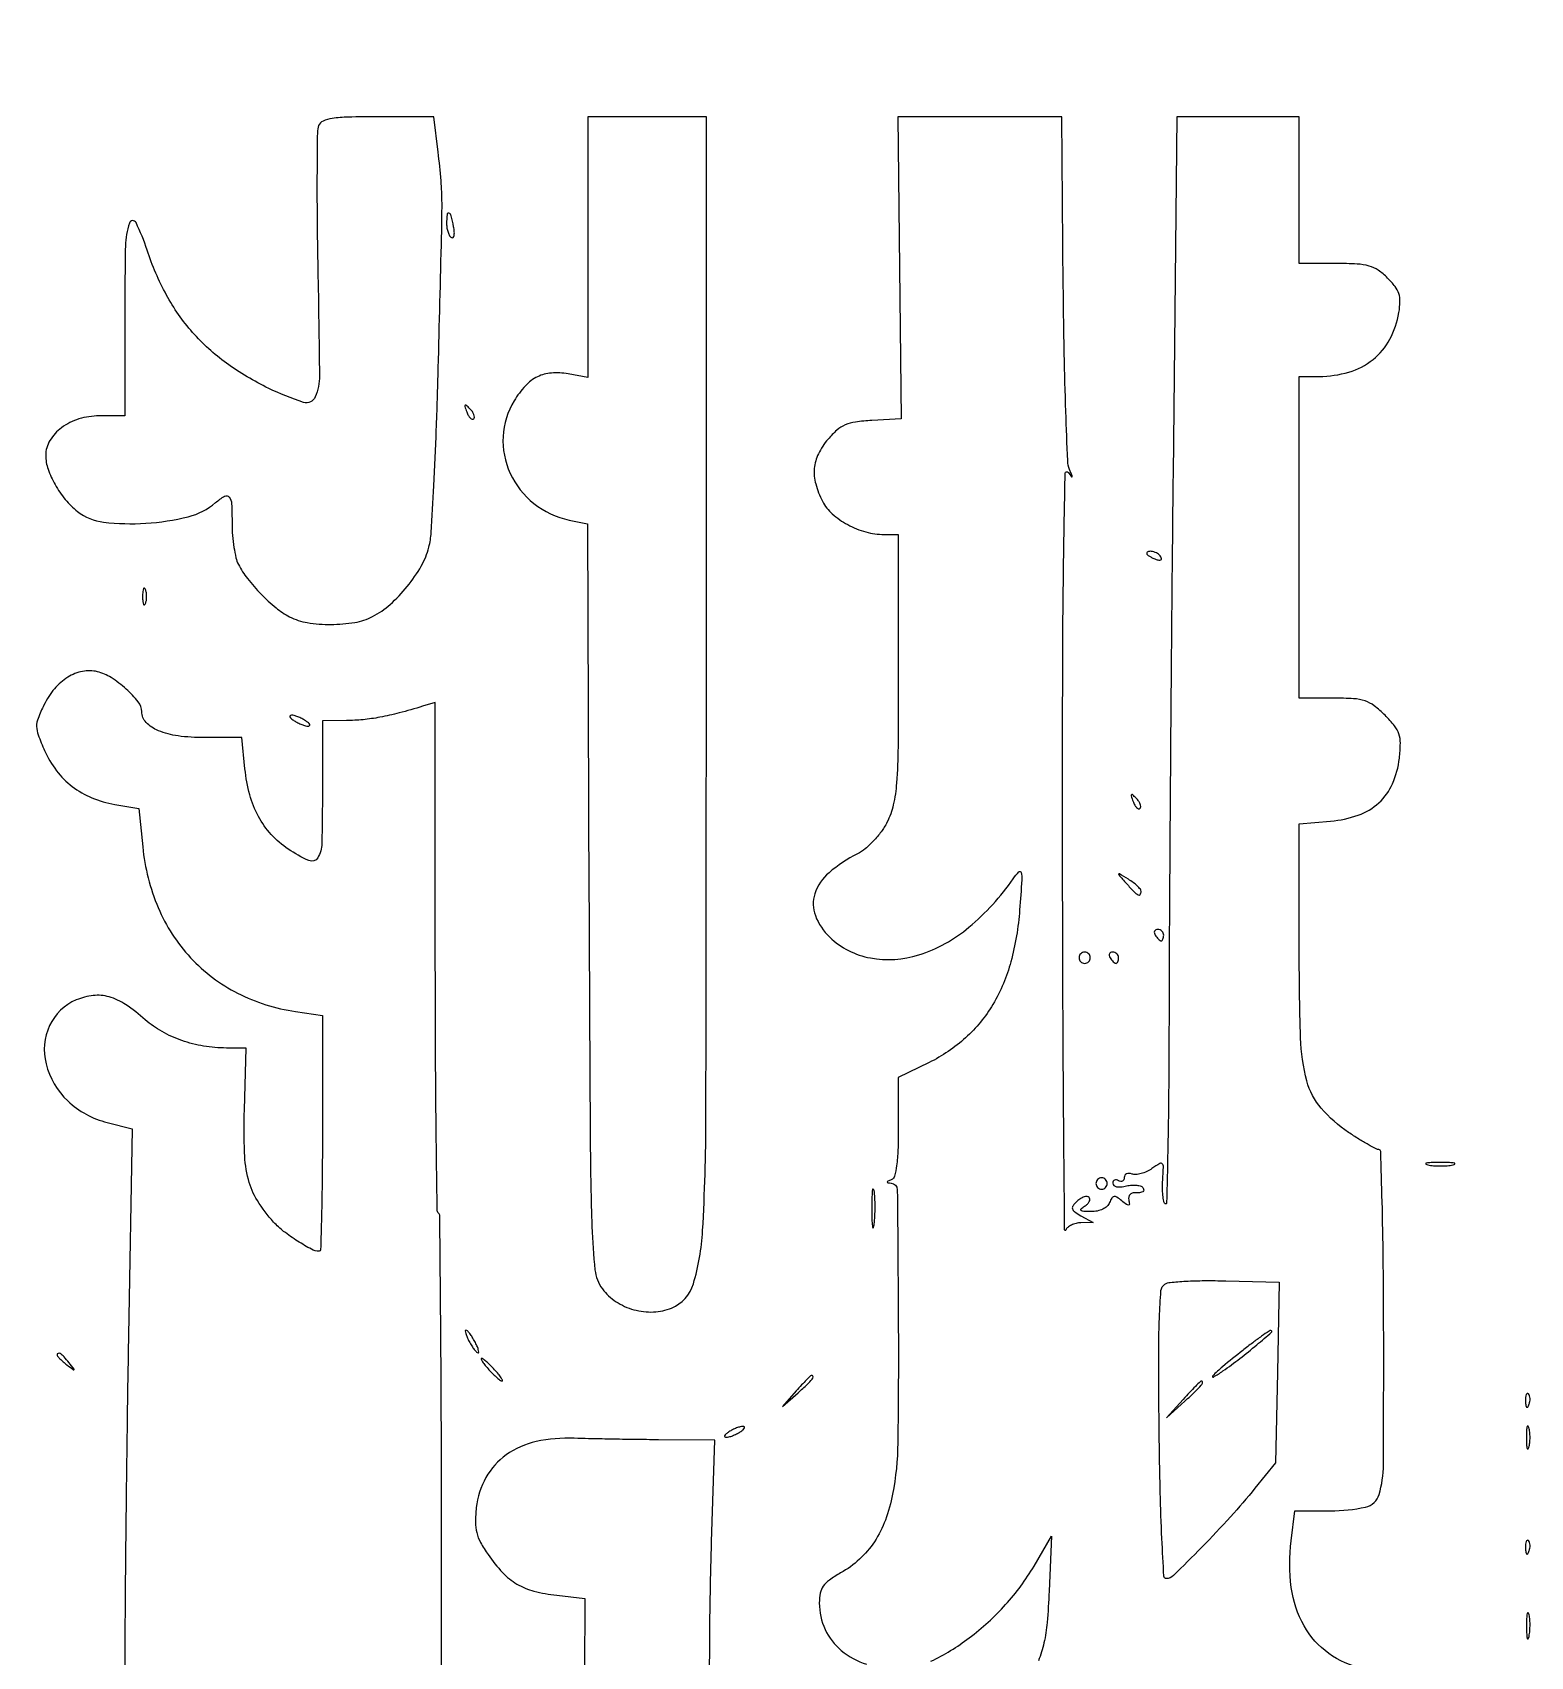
# Model space of a CAD drawing. Extents: x 130 to 894, y 104 to 894.
# Drawn here: x 628.7 to 894, y 606.2 to 893.9 of the extents above; entities that cross this region are included whole.
import ezdxf

# ---------------------------------------------------------------- set-up
doc = ezdxf.new("R2010")
doc.units = 0

msp = doc.modelspace()

# ---------------------------------------------------------------- linework, layer by layer
for points in [[(140.074729, 526.294777, 0.000011), (140.148965, 375.440163, 0.000341)], [(864.275048, 604.07789, -0.106008), (858.226687, 606.727394, -0.109109), (853.870224, 611.601901, -0.095512), (851.595212, 618.43192, -0.063933), (851.567181, 626.6914), (852.230447, 632), (858.533436, 632, 0.053118), (864.740531, 632.661288, 0.276018), (867.156439, 634.916001, 0.069148), (867.912482, 640.15966, 0.00169), (867.95499, 664.608244, 0.002329), (867.879148, 676.645367, 0.003883), (867.689375, 686.778672, 0.000607), (867.442418, 695.689846, 0.405768), (867.123162, 696, -0.122661), (866.627773, 696.123387, -0.006793), (865.218705, 696.896448, -0.01017), (863.557367, 697.882657, -0.007242), (861.735605, 699.051738, -0.069198), (856.884127, 703.334362, -0.113404), (854.347421, 708.164667, -0.057042), (853.24461, 715.782298, -0.007453), (853, 732.191894), (853, 753.75234), (858.568743, 754.214143, 0.064373), (863.440616, 755.259207, 0.100464), (867.108482, 757.458496, 0.104852), (869.52632, 760.834766, 0.075213), (870.733797, 765.33061, 0.022509), (870.914004, 768.007035, 0.085957), (870.666201, 769.654748, 0.090178), (869.885367, 771.081904, 0.02623), (868.201594, 772.952252, 0.032696), (866.284429, 774.633835, 0.083266), (864.656134, 775.499236, 0.065758), (862.612739, 775.894413, 0.014928), (859.076923, 776), (853, 776), (853, 804.5), (853, 833), (856.532119, 833, 0.071774), (861.81225, 833.761876, 0.0975), (866.070657, 835.984215, 0.101229), (869.059599, 839.578906, 0.08294), (870.664627, 844.320763, 0.034569), (870.843008, 846.2592, 0.085013), (870.63429, 847.669157, 0.084101), (869.966417, 848.938389, 0.033313), (868.664375, 850.426534, 0.046279), (867.008298, 851.801467, 0.081519), (865.401633, 852.553416, 0.056181), (863.25397, 852.906209, 0.012643), (859.545455, 853), (853, 853), (853, 866), (853, 879), (842.15969, 879), (831.31938, 879), (830.64977, 815.75, 0.00043), (830.390457, 789.087515, 0.000379), (830.165038, 761.278275, 0.000381), (829.999909, 736.201777, 0.001154), (829.939923, 719.13349, -0.001834), (829.877771, 706.383312, -0.003152), (829.720025, 695.759873, -0.000565), (829.514231, 686.525538, -0.659745), (829.247837, 686.41883, -0.15093), (829.007462, 686.874081, -0.022046), (828.857641, 687.921189, -0.023264), (828.791098, 689.211889, -0.018061), (828.834877, 690.617879, 0.007269), (828.956469, 692.922692, 0.200466), (828.748922, 693.478267, 0.352914), (828.286913, 693.542929, 0.017885), (826.922082, 692.657977, -0.042585), (825.996386, 692.120691, -0.042937), (824.995551, 691.749731, -0.046552), (824.069102, 691.584882, -0.112841), (823.385198, 691.682427, 0.075686), (822.855762, 691.798222, 0.124067), (822.406902, 691.715321, 0.152233), (822.110354, 691.44905, 0.135062), (822, 691.047972, -0.095723), (821.923227, 690.65063, -0.173661), (821.70625, 690.406028, -0.171987), (821.381563, 690.353415, -0.093667), (821, 690.5, 0.084517), (820.617994, 690.654772, 0.163298), (820.29375, 690.619804, 0.180876), (820.077998, 690.40247, 0.106365), (820, 690.039965, 0.225574), (820.18231, 689.656426, 0.12211), (820.665286, 689.428852, 0.074941), (821.426249, 689.392514, 0.03602), (822.390906, 689.561975, -0.04124), (823.349984, 689.720168, -0.05093), (824.255243, 689.701395, -0.059504), (824.980615, 689.522827, -0.165738), (825.380144, 689.193932, -0.168003), (825.459723, 688.839191, -0.210281), (825.291815, 688.550467, -0.125211), (824.86387, 688.379341, -0.052533), (824.239238, 688.362905, 0.073558), (823.5658, 688.316912, 0.129448), (823.072232, 688.064638, 0.151162), (822.814206, 687.634938, 0.113827), (822.806424, 687.080727, -0.031443), (822.914155, 686.366824, -0.407321), (822.759097, 686.177681, -0.191478), (822.417119, 686.271545, -0.011619), (821.568257, 686.943351, 0.030069), (820.721355, 687.564225, 0.18305), (820.199437, 687.675682, 0.221556), (819.794624, 687.405945, 0.045169), (819.404844, 686.612624, -0.11756), (818.970487, 685.978342, -0.070348), (818.210378, 685.462957, -0.062035), (817.22912, 685.12525, -0.053386), (816.143011, 685.015313, -0.011867), (814.825377, 685.05423, -0.157702), (814.377736, 685.225842, -0.458992), (814.369136, 685.500815, -0.044413), (814.97104, 685.96094, 0.050744), (815.486197, 686.365164, 0.082409), (815.817481, 686.810455, 0.11736), (815.919194, 687.223346, 0.200962), (815.786826, 687.546507, 0.197687), (815.427248, 687.696444, 0.080659), (814.894134, 687.612459, 0.062728), (814.276412, 687.319748, 0.044424), (813.668016, 686.85088, 0.04055), (812.941372, 686.062002, 0.235182), (812.831499, 685.523669, 0.178194), (813.190876, 685.013102, 0.022534), (814.35223, 684.285435), (816.5, 683.070871), (814.333333, 683.035435, 0.052998), (813.467183, 682.929018, 0.055152), (812.654962, 682.643222, 0.061259), (812.013614, 682.231325, 0.124133), (811.662281, 681.75, -0.820729), (811.455349, 681.789205, -0.000151), (811.287365, 700.989063, -0.001187), (811.154822, 722.818389, -0.000692), (811.09426, 749, -0.000829), (811.117794, 781.302718, -0.003192), (811.293836, 801.375488, -0.001245), (811.548803, 815.825448, -0.720674), (812.109645, 816, 0.004763), (812.689069, 815.210489, 0.565974), (812.792423, 815.221057, 0.20971), (812.797222, 815.409833, 0.002865), (812.344332, 816.5, -0.089882), (811.997596, 818.049209, -0.001527), (811.666276, 826.798437, -0.003852), (811.389494, 837.012466, -0.002547), (811.221714, 848.75), (810.943427, 879), (796.413736, 879), (781.884044, 879), (782.192022, 852.25), (782.5, 825.5), (777.29627, 825.199345, 0.020886), (774.433941, 824.913664, 0.066153), (772.583752, 824.394918, 0.078493), (771.109354, 823.466155, 0.038141), (769.54627, 821.87262, 0.060503), (767.84785, 819.272619, 0.092501), (767.122873, 816.686443, 0.089155), (767.367651, 813.943583, 0.052649), (768.566418, 810.871562, 0.092637), (770.304031, 808.641874, 0.057564), (773.032618, 806.738658, 0.055534), (776.255415, 805.439843, 0.068141), (779.467881, 805), (782, 805), (782, 781.460162, -0.001955), (781.944852, 767.355865, -0.016299), (781.686816, 760.974589, -0.037104), (781.109448, 757.080149, -0.062679), (779.990189, 753.980769, -0.039279), (778.969004, 752.316152, -0.031614), (777.628839, 750.698925, -0.032457), (776.156266, 749.325119, -0.054521), (774.740189, 748.403633, 0.05972), (769.728845, 745.068151, 0.136798), (767.217619, 741.336445, 0.173814), (767.309851, 737.455711, 0.110158), (769.843853, 733.649598, 0.146716), (777.046856, 729.966866, 0.123014), (785.641423, 730.51355, 0.098299), (794.509587, 735.407739, 0.065728), (802.343654, 744, -0.041196), (803.350886, 745.219516, -0.60071), (803.77145, 745.096857, -0.067875), (803.861064, 743.811153, -0.002089), (803.487968, 738.5, -0.04667), (801.930707, 729.294593, -0.068596), (798.756174, 721.74046, -0.075046), (793.920668, 715.816974, -0.070455), (787.454096, 711.43374), (782, 708.765299), (782, 699.965983, -0.00842), (781.931878, 695.921162, -0.024974), (781.700156, 693.156417, -0.032414), (781.330462, 691.317178, -0.235226), (780.75, 690.662281, 0.012164), (780.147654, 690.402018, 0.272772), (780.043714, 690.252038, 0.39655), (780.13795, 690.135888, 0.017205), (780.707081, 690.078947, -0.39243), (781.821423, 688.900767, -0.001115), (781.994945, 665.459353, -0.004597), (781.908886, 644.066074, -0.043578), (780.992168, 634.958701, -0.04225), (779.714438, 630.375279, -0.056889), (777.765275, 626.537851, -0.060628), (775.117436, 623.424294, -0.058295), (771.767176, 620.989302, 0.02516), (769.788549, 619.742338, 0.085452), (768.711684, 618.670327, 0.105192), (768.175778, 617.429021, 0.04982), (768.003738, 615.686015, 0.107596), (769.028758, 611.004303, 0.111927), (771.900361, 607.249021, 0.101058), (776.383606, 604.836905, 0.073595)], [(701.124734, 585.720659, -0.000582), (701.098593, 622.1485, 0.00085), (701.068703, 645.983327, 0.001399), (700.952737, 666.142763, 0.000112), (700.794136, 684.219554, 0.196575), (700.563151, 684.770182, -0.19548), (700.332452, 685.316895, -0.00021), (700.165426, 698.37196, -0.00192), (700.040532, 713.008742, -0.001173), (700, 730.283298), (700, 775.233263), (697.75, 774.54912, -0.009473), (693.587453, 773.369109, -0.018095), (690.196766, 772.606951, -0.02149), (687.19528, 772.178016, -0.023344), (684.25, 772.023857), (680, 772), (680, 759.5, -0.005619), (679.895823, 750.229477, -0.128385), (679.17271, 747.694232, -0.384562), (677.601609, 747.20251, -0.040537), (673.951949, 749.253398, -0.058677), (670.93769, 751.845361, -0.062289), (668.677261, 755.0187, -0.057692), (667.144391, 758.864625, -0.040315), (666.292094, 763.458823), (665.720194, 769), (659.082603, 769, -0.031704), (654.432834, 769.29513, -0.066848), (650.945634, 770.223813, -0.101372), (648.777457, 771.693881, -0.195672), (648, 773.604453, 0.171482), (647.390005, 775.330752, 0.039581), (645.235597, 777.60456, 0.041119), (642.578833, 779.628617, 0.080913), (640.147231, 780.677895, 0.111029), (637.528904, 780.742716, 0.090608), (634.916728, 779.708082, 0.079317), (632.557909, 777.65526, 0.060134), (630.686108, 774.774603, 0.019963), (629.641662, 772.411585, 0.098214), (629.381311, 770.984556, 0.086775), (629.667567, 769.483642, 0.013725), (630.810051, 766.696507, 0.058799), (632.910027, 763.144539, 0.066363), (635.706743, 760.339601, 0.065684), (639.166702, 758.344046, 0.055874), (643.220539, 757.176846), (647.5, 756.447925), (648.175931, 749.635498, 0.075404), (650.917488, 738.87265, 0.087288), (656.65533, 730.000657, 0.088718), (664.98872, 723.723101, 0.080953), (675.25, 720.469099), (680, 719.772912), (680, 698.886456, -0.002466), (679.960499, 690.877578, -0.004112), (679.838537, 684.135397, -0.00068), (679.674756, 678.217993, -0.405736), (679.45034, 678, -0.123327), (678.06429, 678.347154, -0.01922), (675.607945, 679.78394, -0.02255), (673.138427, 681.520213, -0.043733), (671.366973, 683.154986, -0.045965), (668.487243, 686.972891, -0.075139), (666.895491, 690.692378, -0.055471), (666.205073, 695.469174, -0.015292), (666.188866, 703.070598), (666.5, 714.004076), (663, 714.007615, -0.040902), (658.969438, 714.341987, -0.042789), (655.109624, 715.327781, -0.044352), (651.605277, 716.910523, -0.051962), (648.631041, 719.019088, 0.032118), (645.149169, 721.700905, 0.078225), (642.220471, 723.065297, 0.097388), (639.427468, 723.305179, 0.071947), (636.416179, 722.529424, 0.187488), (631.683851, 717.97311, 0.171741), (631.050077, 711.215175, 0.142875), (634.918947, 704.619415, 0.128146), (641.887764, 700.798043), (646.318737, 699.682311), (645.660845, 663.091156, 0.001005), (645.408784, 647.306451, 0.00078), (645.195775, 630.125214, 0.000788), (645.047355, 614.098057, 0.001906), (645.001477, 602.25, -0.001748)], [(748.508093, 577.256457, -0.001318), (748.604124, 608.704448, -0.006425), (748.934355, 626.513869), (749.5, 644.527738), (739.5, 644.595771, -0.001479), (735.313359, 644.636636, -0.001355), (731.00328, 644.703138, -0.001353), (727.156699, 644.783332, -0.004446), (724.61755, 644.865741, 0.064915), (717.883075, 644.269451, 0.0999), (712.551785, 641.907155, 0.112193), (708.964871, 637.907961, 0.099177), (707.254846, 632.568626, 0.02605), (707.100979, 630.013805, 0.063403), (707.323821, 628.143204, 0.063855), (708.007004, 626.39603, 0.026732), (709.338355, 624.242617, 0.036607), (711.908784, 621.066365, 0.070731), (714.453997, 619.024838, 0.070624), (717.470028, 617.771729, 0.036394), (721.5, 617.038345), (726.5, 616.5), (726.333628, 590, -0.00078)], [(787.784779, 605.346833, 0.049324), (794.536554, 609.480369, 0.046253), (801.007392, 615.393107, 0.051373), (806.028834, 622.203467), (809.151277, 627.5), (808.715231, 617.754703, -0.010199), (808.354243, 612.218402, -0.033391), (807.798168, 608.594686, -0.039869), (806.822957, 605.427753, -0.019765)]]:
    msp.add_lwpolyline(points, format="xyb")
for points in [[(679.336945, 877.435681, 0.089004), (679.106236, 876.2287, 0.001445), (679.047773, 869.299775, 0.003723), (679.063101, 861.22192, 0.002456), (679.195482, 851.935681, -0.002192), (679.473392, 833.137216, -0.100858), (678.746127, 829.368622, -0.393211), (676.641629, 828.403851, -0.03204), (670.5, 830.881807, -0.044833), (663.007253, 835.344267, -0.055755), (657.01295, 840.797378, -0.05596), (652.387928, 847.422664, -0.045658), (648.96751, 855.370831, 0.035054), (646.993374, 860.2396, 0.670145), (645.810341, 860.162229, 0.076848), (645.112185, 856.126098, 0.004472), (645, 843.583333), (645, 826), (640.454545, 826, 0.074527), (636.890014, 825.465724, 0.085217), (633.816205, 823.913672, 0.097342), (631.736854, 821.632359, 0.13711), (631, 818.995795, 0.083632), (631.407657, 816.575645, 0.045492), (632.653182, 813.821227, 0.043755), (634.471203, 811.181156, 0.053495), (636.614879, 809.088296, 0.138544), (641.24816, 807.177366, 0.044843), (648.733948, 806.98106, 0.045105), (656.24712, 808.143918, 0.117236), (661.078741, 810.641604, -0.046485), (662.670336, 811.772137, -0.373024), (663.485214, 811.615958, -0.156856), (663.920994, 810.444664, -0.011252), (664, 806.934259, 0.019643), (664.082517, 804.83461, 0.018753), (664.329642, 802.714953, 0.019077), (664.689298, 800.862, 0.061259), (665.122186, 799.684259, 0.047882), (666.738556, 797.164087, 0.0272), (669.130502, 794.438884, 0.027244), (671.783083, 792.009195, 0.051463), (674.20034, 790.410724, 0.081302), (677.329274, 789.37668, 0.039904), (681.524008, 789.052342, 0.039882), (685.730454, 789.399404, 0.078965), (688.901216, 790.448917, 0.063967), (691.983203, 792.580161, 0.039284), (695.027191, 795.786051, 0.039464), (697.505545, 799.392491, 0.069595), (698.857774, 802.73687, 0.045781), (699.259792, 805.330661, 0.002474), (699.735467, 813.619581, 0.003844), (700.17731, 823.500236, 0.002794), (700.522949, 834.5, 0.000222), (701.113245, 857.75216, 0.006459), (701.184678, 863.694702, 0.020713), (701.016647, 867.663059, 0.00985), (700.488592, 872.75), (699.715087, 879), (689.826159, 879, 0.005808), (684.587311, 878.939145, 0.031214), (681.74662, 878.695277, 0.063327), (680.107841, 878.233729, 0.203588)], [(727, 855.888709), (727, 832.777418), (723.514014, 833.431393, 0.063804), (720.554892, 833.603247, 0.098101), (718.086528, 832.933378, 0.0915), (715.942903, 831.327116, 0.049462), (713.950227, 828.686178, 0.12446), (711.99564, 822.36544, 0.121881), (713.25635, 815.820916, 0.118586), (717.472033, 810.48818, 0.113625), (723.716176, 807.552311), (726.932353, 806.855947), (727.216176, 740.500517, 0.000432), (727.440173, 696.934062, 0.007095), (727.73444, 682.365087, 0.018055), (728.275688, 674.699585, 0.133817), (729.595826, 671.322543, 0.089226), (732.001615, 669.062772, 0.076762), (735.170145, 667.636732, 0.076761), (738.621291, 667.232978, 0.089221), (741.846247, 667.936313, 0.226211), (745.702532, 672.218076, 0.058083), (747.342, 681.64487, 0.013541), (747.924354, 701.66678, 0.000499), (748, 777.401129), (748, 879), (737.5, 879), (727, 879)], [(702, 860.059017, 0.040387), (702.063247, 859.277279, 0.04303), (702.251316, 858.532876, 0.047181), (702.526876, 857.928471, 0.124427), (702.855543, 857.589279, 0.332306), (703.134463, 857.613909, 0.162929), (703.321085, 857.941332, 0.068119), (703.361032, 858.617574, 0.027972), (703.238966, 859.530262, 0.014177), (702.818215, 861.43655, 0.234629), (702.407977, 861.917219, 0.511066), (702.069808, 861.713796, 0.021083)], [(705.564293, 826.706872, 0.036269), (705.866277, 826.059266, 0.070189), (706.210949, 825.604915, 0.120343), (706.538684, 825.40751, 0.278911), (706.806872, 825.473539, 0.20742), (706.927901, 825.779789, 0.082976), (706.837219, 826.231185, 0.063152), (706.558688, 826.753423, 0.043285), (706.124088, 827.266667, 0.011214), (705.463552, 827.893514, 0.400052), (705.270328, 827.888819, 0.286372), (705.21821, 827.663782, 0.008399)], [(826, 801.606989, 0.2252), (826.088769, 801.419896, 0.029412), (826.455882, 801.154486, 0.029555), (826.957462, 800.875192, 0.020646), (827.551938, 800.618443, 0.036408), (828.131719, 800.443138, 0.155351), (828.487528, 800.474315, 0.32948), (828.606889, 800.674071, 0.1144), (828.492921, 801.011454, 0.115814), (827.901891, 801.603931, 0.080554), (827.026239, 801.969265, 0.115534), (826.291154, 801.972535, 0.349578)], [(648.157895, 794, 0.017491), (648.189089, 793.10856, 0.078554), (648.306058, 792.601562, 0.447206), (648.474999, 792.540618, 0.174857), (648.662281, 792.75, 0.057986), (648.818615, 793.320008, 0.037979), (648.87034, 794, 0.037979), (648.818615, 794.679992, 0.057986), (648.662281, 795.25, 0.174857), (648.474999, 795.459382, 0.447206), (648.306058, 795.398438, 0.078554), (648.189089, 794.89144, 0.017491)], [(675, 772, 0.026766), (675.647707, 771.628962, 0.024204), (676.353125, 771.315379, 0.024967), (677.012663, 771.096832, 0.067616), (677.5, 771.030626, 0.190341), (677.732273, 771.122372, 0.335455), (677.765625, 771.315379, 0.102785), (677.514186, 771.625641, 0.027796), (677, 772, 0.026766), (676.352293, 772.371038, 0.024204), (675.646875, 772.684621, 0.024967), (674.987337, 772.903168, 0.067616), (674.5, 772.969374, 0.190341), (674.267727, 772.877628, 0.335455), (674.234375, 772.684621, 0.102785), (674.485814, 772.374359, 0.027796)], [(823.564293, 757.706872, 0.036269), (823.866277, 757.059266, 0.070189), (824.210949, 756.604915, 0.120343), (824.538684, 756.40751, 0.278911), (824.806872, 756.473539, 0.20742), (824.927901, 756.779789, 0.082976), (824.837219, 757.231185, 0.063152), (824.558688, 757.753423, 0.043285), (824.124088, 758.266667, 0.011214), (823.463552, 758.893514, 0.400052), (823.270328, 758.888819, 0.286372), (823.21821, 758.663782, 0.008399)], [(822.404988, 743.141654, 0.009245), (823.758426, 741.675573, 0.079523), (824.466776, 741.139173, 0.379767), (824.832959, 741.227416, 0.153294), (825, 741.759453, 0.174005), (824.864302, 742.137573, 0.030245), (824.339062, 742.701838, 0.029718), (823.611539, 743.316258, 0.022758), (822.75, 743.901107, 0.001408), (821.151131, 744.877119, 0.449461), (821.024907, 744.838133, 0.295422), (821.049676, 744.672095, 0.001098)], [(827.5, 734, 0.029505), (827.768994, 733.617226, 0.035638), (828.066025, 733.29375, 0.038439), (828.34829, 733.065539, 0.151918), (828.559017, 733, 0.210953), (828.727648, 733.07446, 0.081139), (828.870461, 733.29375, 0.061769), (828.967655, 733.617151, 0.042167), (829, 734, 0.105053), (828.918938, 734.381556, 0.099167), (828.688914, 734.70625, 0.09642), (828.345238, 734.923877, 0.093332), (827.940983, 735, 0.108972), (827.586039, 734.921712, 0.182303), (827.3746, 734.70625, 0.161196), (827.343488, 734.3821, 0.082592)], [(814, 730, 0.099038), (814.076342, 729.618362, 0.097945), (814.29375, 729.29375, 0.097945), (814.618362, 729.076342, 0.099038), (815, 729, 0.099038), (815.381638, 729.076342, 0.097945), (815.70625, 729.29375, 0.097945), (815.923658, 729.618362, 0.099038), (816, 730, 0.099038), (815.923658, 730.381638, 0.097945), (815.70625, 730.70625, 0.097945), (815.381638, 730.923658, 0.099038), (815, 731, 0.099038), (814.618362, 730.923658, 0.097945), (814.29375, 730.70625, 0.097945), (814.076342, 730.381638, 0.099038)], [(819.5, 730, 0.029505), (819.768994, 729.617226, 0.035638), (820.066025, 729.29375, 0.038439), (820.34829, 729.065539, 0.151918), (820.559017, 729, 0.210953), (820.727648, 729.07446, 0.081139), (820.870461, 729.29375, 0.061769), (820.967655, 729.617151, 0.042167), (821, 730, 0.105053), (820.918938, 730.381556, 0.099167), (820.688914, 730.70625, 0.09642), (820.345238, 730.923877, 0.093332), (819.940983, 731, 0.108972), (819.586039, 730.921712, 0.182303), (819.3746, 730.70625, 0.161196), (819.343488, 730.3821, 0.082592)], [(875.75, 693.294267, 0.029693), (876.774707, 693.159351, 0.017887), (878, 693.115502, 0.017887), (879.225293, 693.159351, 0.029693), (880.25, 693.294267, 0.142433), (880.560023, 693.453014, 0.611425), (880.517187, 693.600334, 0.039503), (879.61149, 693.701569, 0.008087), (878, 693.727636, 0.008087), (876.38851, 693.701569, 0.039503), (875.482813, 693.600334, 0.611425), (875.439977, 693.453014, 0.142433)], [(817, 690, 0.099038), (817.076342, 689.618362, 0.097945), (817.29375, 689.29375, 0.097945), (817.618362, 689.076342, 0.099038), (818, 689, 0.099038), (818.381638, 689.076342, 0.097945), (818.70625, 689.29375, 0.097945), (818.923658, 689.618362, 0.099038), (819, 690, 0.099038), (818.923658, 690.381638, 0.097945), (818.70625, 690.70625, 0.097945), (818.381638, 690.923658, 0.099038), (818, 691, 0.099038), (817.618362, 690.923658, 0.097945), (817.29375, 690.70625, 0.097945), (817.076342, 690.381638, 0.099038)], [(777.309869, 685.5, 0.005499), (777.337136, 683.352754, 0.031761), (777.435944, 682.222448, 0.756877), (777.574262, 682.205163, 0.069146), (777.724731, 682.767909, 0.018638), (777.849672, 684.218327, 0.01259), (777.888655, 685.878422, 0.012695), (777.845055, 687.487453, 0.024559), (777.714526, 688.767909, 0.212532), (777.565802, 689.000181, 0.556092), (777.424528, 688.934948, 0.025342), (777.331591, 687.655786, 0.005888)], [(849.138498, 656.5), (848.811823, 640.5), (845.163886, 636, -0.013842), (840.834731, 630.951956, -0.010005), (835.745766, 625.560831, -0.003918), (830.715027, 620.520232, -0.199195), (829.450937, 620.007555, -0.395711), (829.029145, 620.409695, -0.001795), (828.681236, 627.08791, -0.006253), (828.388592, 635.224061, -0.003), (828.206301, 645.671531, -0.002081), (828.110589, 658.808126, -0.010212), (828.238931, 666.226309, -0.010328), (828.518678, 671.012899, -0.233062), (829.206301, 672.16792, -0.122431), (830.134787, 672.488252, -0.008561), (832.905486, 672.686552, -0.011729), (836.256056, 672.790019, -0.008547), (839.982586, 672.753945), (849.465173, 672.5)], [(706, 662, 0.018122), (706.446431, 661.233921, 0.025446), (706.902822, 660.5875, 0.023718), (707.316932, 660.108693, 0.205392), (707.570368, 660, 0.439016), (707.692263, 660.132581, 0.048507), (707.609072, 660.5875, 0.03505), (707.375169, 661.232522, 0.018363), (707, 662, 0.018122), (706.553569, 662.766079, 0.025446), (706.097178, 663.4125, 0.023718), (705.683068, 663.891307, 0.205392), (705.429632, 664, 0.439016), (705.307737, 663.867419, 0.048507), (705.390928, 663.4125, 0.03505), (705.624831, 662.767478, 0.018363)], [(843, 660.42018, 0.00501), (839.435367, 657.541297, 0.028669), (837.65156, 655.890424, 0.862788), (837.789725, 655.711287, 0.025814), (839.5, 656.787227, 0.011416), (842.498079, 659.000806, 0.010426), (845.485636, 661.415119, 0.004946), (848.100515, 663.664589, 0.672752), (848, 663.954331, 0.164535), (847.66882, 663.86136, 0.003866), (846.325, 662.927005, 0.008134), (844.760723, 661.782719, 0.005381)], [(633, 659.622445, 0.184603), (633.08115, 659.410139, 0.013803), (633.514063, 658.952641, 0.017649), (634.079598, 658.425681, 0.012436), (634.75, 657.872445, 0.001576), (635.879507, 656.99236, 0.377591), (636, 657, 0.377591), (636.00764, 657.120493, 0.001576), (635.127555, 658.25, 0.017685), (634.23668, 659.306759, 0.065617), (633.573889, 659.869516, 0.241985), (633.193395, 659.90695, 0.307699)], [(709.5, 657, 0.012769), (710.229731, 656.233916, 0.017642), (710.92517, 655.5875, 0.014322), (711.525997, 655.096686, 0.165568), (711.809975, 655, 0.549874), (711.889734, 655.12573, 0.034935), (711.63142, 655.5875, 0.02599), (711.159597, 656.232121, 0.012939), (710.5, 657, 0.012769), (709.770269, 657.766084, 0.017642), (709.07483, 658.4125, 0.014322), (708.474003, 658.903314, 0.165568), (708.190025, 659, 0.549874), (708.110266, 658.87427, 0.034935), (708.36858, 658.4125, 0.02599), (708.840403, 657.767879, 0.012939)], [(763.924314, 653.25), (761.5, 650.5), (764.25, 652.924314, 0.007047), (765.901388, 654.422009, 0.038158), (766.720118, 655.311864, 0.157803), (766.891157, 655.773973, 0.426412), (766.674314, 656, 0.194102), (766.471891, 655.918342, 0.004632), (765.732156, 655.192188, 0.009492), (764.876984, 654.303915, 0.006223)], [(832.437091, 651.75), (829.5, 648.5), (832.75, 651.437091, 0.005203), (834.702672, 653.239026, 0.031436), (835.644302, 654.245213, 0.126516), (835.885551, 654.760705, 0.469811), (835.687091, 655, 0.195675), (835.487928, 654.918954, 0.003116), (834.603329, 654.045313, 0.007681), (833.585435, 652.995657, 0.004953)], [(893.078947, 651.416667, 0.018894), (893.137993, 650.670344, 0.168741), (893.279315, 650.37858, 0.470617), (893.461564, 650.395823, 0.054073), (893.683114, 650.8125, 0.051402), (893.839148, 651.359369, 0.05415), (893.876576, 651.916927, 0.060344), (893.797407, 652.402231, 0.126455), (893.604167, 652.729167, 0.296942), (893.385309, 652.77538, 0.208169), (893.200665, 652.592839, 0.077125), (893.089945, 652.112848, 0.028489)], [(752, 646, 0.027796), (751.485814, 645.625641, 0.102785), (751.234375, 645.315379, 0.335455), (751.267727, 645.122372, 0.190341), (751.5, 645.030626, 0.067616), (751.987337, 645.096832, 0.024967), (752.646875, 645.315379, 0.024204), (753.352293, 645.628962, 0.026766), (754, 646, 0.027796), (754.514186, 646.374359, 0.102785), (754.765625, 646.684621, 0.335455), (754.732273, 646.877628, 0.190341), (754.5, 646.969374, 0.067616), (754.012663, 646.903168, 0.024967), (753.353125, 646.684621, 0.024204), (752.647707, 646.371038, 0.026766)], [(893.232003, 645, 0.011065), (893.259713, 643.748017, 0.052887), (893.366341, 643.042188, 0.542911), (893.521012, 642.99086, 0.161593), (893.689326, 643.25, 0.039571), (893.831531, 644.047266, 0.024357), (893.877971, 645, 0.024357), (893.831531, 645.952734, 0.039571), (893.689326, 646.75, 0.161593), (893.521012, 647.00914, 0.542911), (893.366341, 646.957812, 0.052887), (893.259713, 646.251983, 0.011065)], [(893.078947, 625.416667, 0.018894), (893.137993, 624.670344, 0.168741), (893.279315, 624.37858, 0.470617), (893.461564, 624.395823, 0.054073), (893.683114, 624.8125, 0.051402), (893.839148, 625.359369, 0.05415), (893.876576, 625.916927, 0.060344), (893.797407, 626.402231, 0.126455), (893.604167, 626.729167, 0.296942), (893.385309, 626.77538, 0.208169), (893.200665, 626.592839, 0.077125), (893.089945, 626.112848, 0.028489)], [(893.252183, 611.5, 0.008901), (893.284834, 610.071102, 0.053901), (893.394187, 609.339362, 0.67161), (893.54341, 609.319562, 0.082665), (893.707261, 609.761659, 0.028254), (893.840609, 610.754739, 0.020511), (893.880728, 611.869594, 0.020826), (893.830983, 612.934218, 0.041951), (893.68708, 613.761659, 0.285845), (893.523779, 613.916221, 0.417468), (893.37161, 613.814362, 0.038992), (893.273069, 612.938425, 0.009782)]]:
    msp.add_lwpolyline(points, format="xyb", close=True)

doc.saveas('drawing.dxf')
